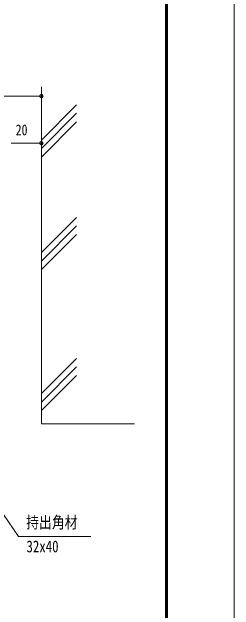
# Model space of a CAD drawing. Units: millimetres, scale not verified. Extents: x -3554 to 3554, y -1188 to 1188.
# Drawn here: x 3278 to 3554, y -756 to -12 of the extents above; entities that cross this region are included whole.
import ezdxf
from ezdxf.enums import TextEntityAlignment as Align

# ---------------------------------------------------------------- set-up
doc = ezdxf.new("R2010")
doc.units = ezdxf.units.MM
doc.header["$LTSCALE"] = 8
for name, color, linetype, lineweight in [('0-0_0', 7, 'Continuous', 18), ('0-1_DEFPOINTS', 5, 'Continuous', 18), ('0-4_WAKU', 7, 'Continuous', 18), ('0-6_2躯体線', 4, 'Continuous', 18), ('0-9_1手摺寸法', 3, 'Continuous', 18)]:
    doc.layers.add(name, color=color, linetype=linetype, lineweight=lineweight)
doc.styles.add('ＭＳ ゴシック', font='')
doc.styles.get('ＭＳ ゴシック').set_extended_font_data('MS Gothic')

msp = doc.modelspace()

# ---------------------------------------------------------------- linework, layer by layer
at = {"layer": '0-0_0'}
for p, q in [((3312.202, -116.306), (3309.902, -116.306)), ((3276.802, -174.811), (3279.102, -174.811)), ((3312.202, -174.811), (3309.902, -174.811))]:
    msp.add_line(p, q, dxfattribs=at)
msp.add_lwpolyline([(3211.668, -555.668), (3217.332, -563.909), (3286.129, -664.014), (3375.94, -664.014)], dxfattribs=at)
for centre, radius in [((3314.502, -116.306), 2.3), ((3314.502, -116.306), 1.15), ((3314.502, -174.811), 2.3), ((3314.502, -174.811), 1.15)]:
    msp.add_circle(centre, radius, dxfattribs=at)
at = {"layer": '0-1_DEFPOINTS'}
msp.add_line((3554.142, -1188), (3554.142, 1188), dxfattribs=at)
at = {"layer": '0-4_WAKU'}
for p, q in [((3469.542, -1127.4), (3469.542, 1131.4)), ((3470.142, -1128), (3470.142, 1132)), ((3470.742, -1128.6), (3470.742, 1132.6)), ((3471.342, -1129.2), (3471.342, 1133.2)), ((3468.942, -1126.8), (3468.942, 1130.8))]:
    msp.add_line(p, q, dxfattribs=at)
at = {"layer": '0-6_2躯体線'}
for p, q in [((3358.332, -127.017), (3314.502, -170.847)), ((3358.332, -137.625), (3314.502, -181.456)), ((3358.332, -148.234), (3314.502, -192.064)), ((3358.332, -267.069), (3314.502, -310.899)), ((3358.332, -277.678), (3314.502, -321.508)), ((3358.332, -288.287), (3314.502, -332.117)), ((3358.332, -442.537), (3314.502, -486.367)), ((3358.332, -453.146), (3314.502, -496.976)), ((3358.332, -463.755), (3314.502, -507.585))]:
    msp.add_line(p, q, dxfattribs=at)
msp.add_lwpolyline([(3314.502, -104.65), (3314.502, -524.168), (3430.393, -524.168)], dxfattribs=at)
at = {"layer": '0-9_1手摺寸法'}
for p, q in [((3119.102, -116.306), (3309.902, -116.306)), ((3279.102, -174.811), (3309.902, -174.811))]:
    msp.add_line(p, q, dxfattribs=at)

# ---------------------------------------------------------------- texts
at = {"layer": '0-0_0', "style": 'ＭＳ ゴシック', "width": 0.8}
for s, p in [('持出角材', (3295.565, -658.311)), ('32x40', (3296.02, -688.243))]:
    msp.add_text(s, height=14.66, dxfattribs=at).set_placement(p, align=Align.BOTTOM_LEFT)
at = {"layer": '0-9_1手摺寸法', "color": 7, "style": 'ＭＳ ゴシック', "width": 0.8}
msp.add_text('20', height=13.49, dxfattribs=at).set_placement((3282.585, -169.061), align=Align.BOTTOM_LEFT)

doc.saveas('drawing.dxf')
